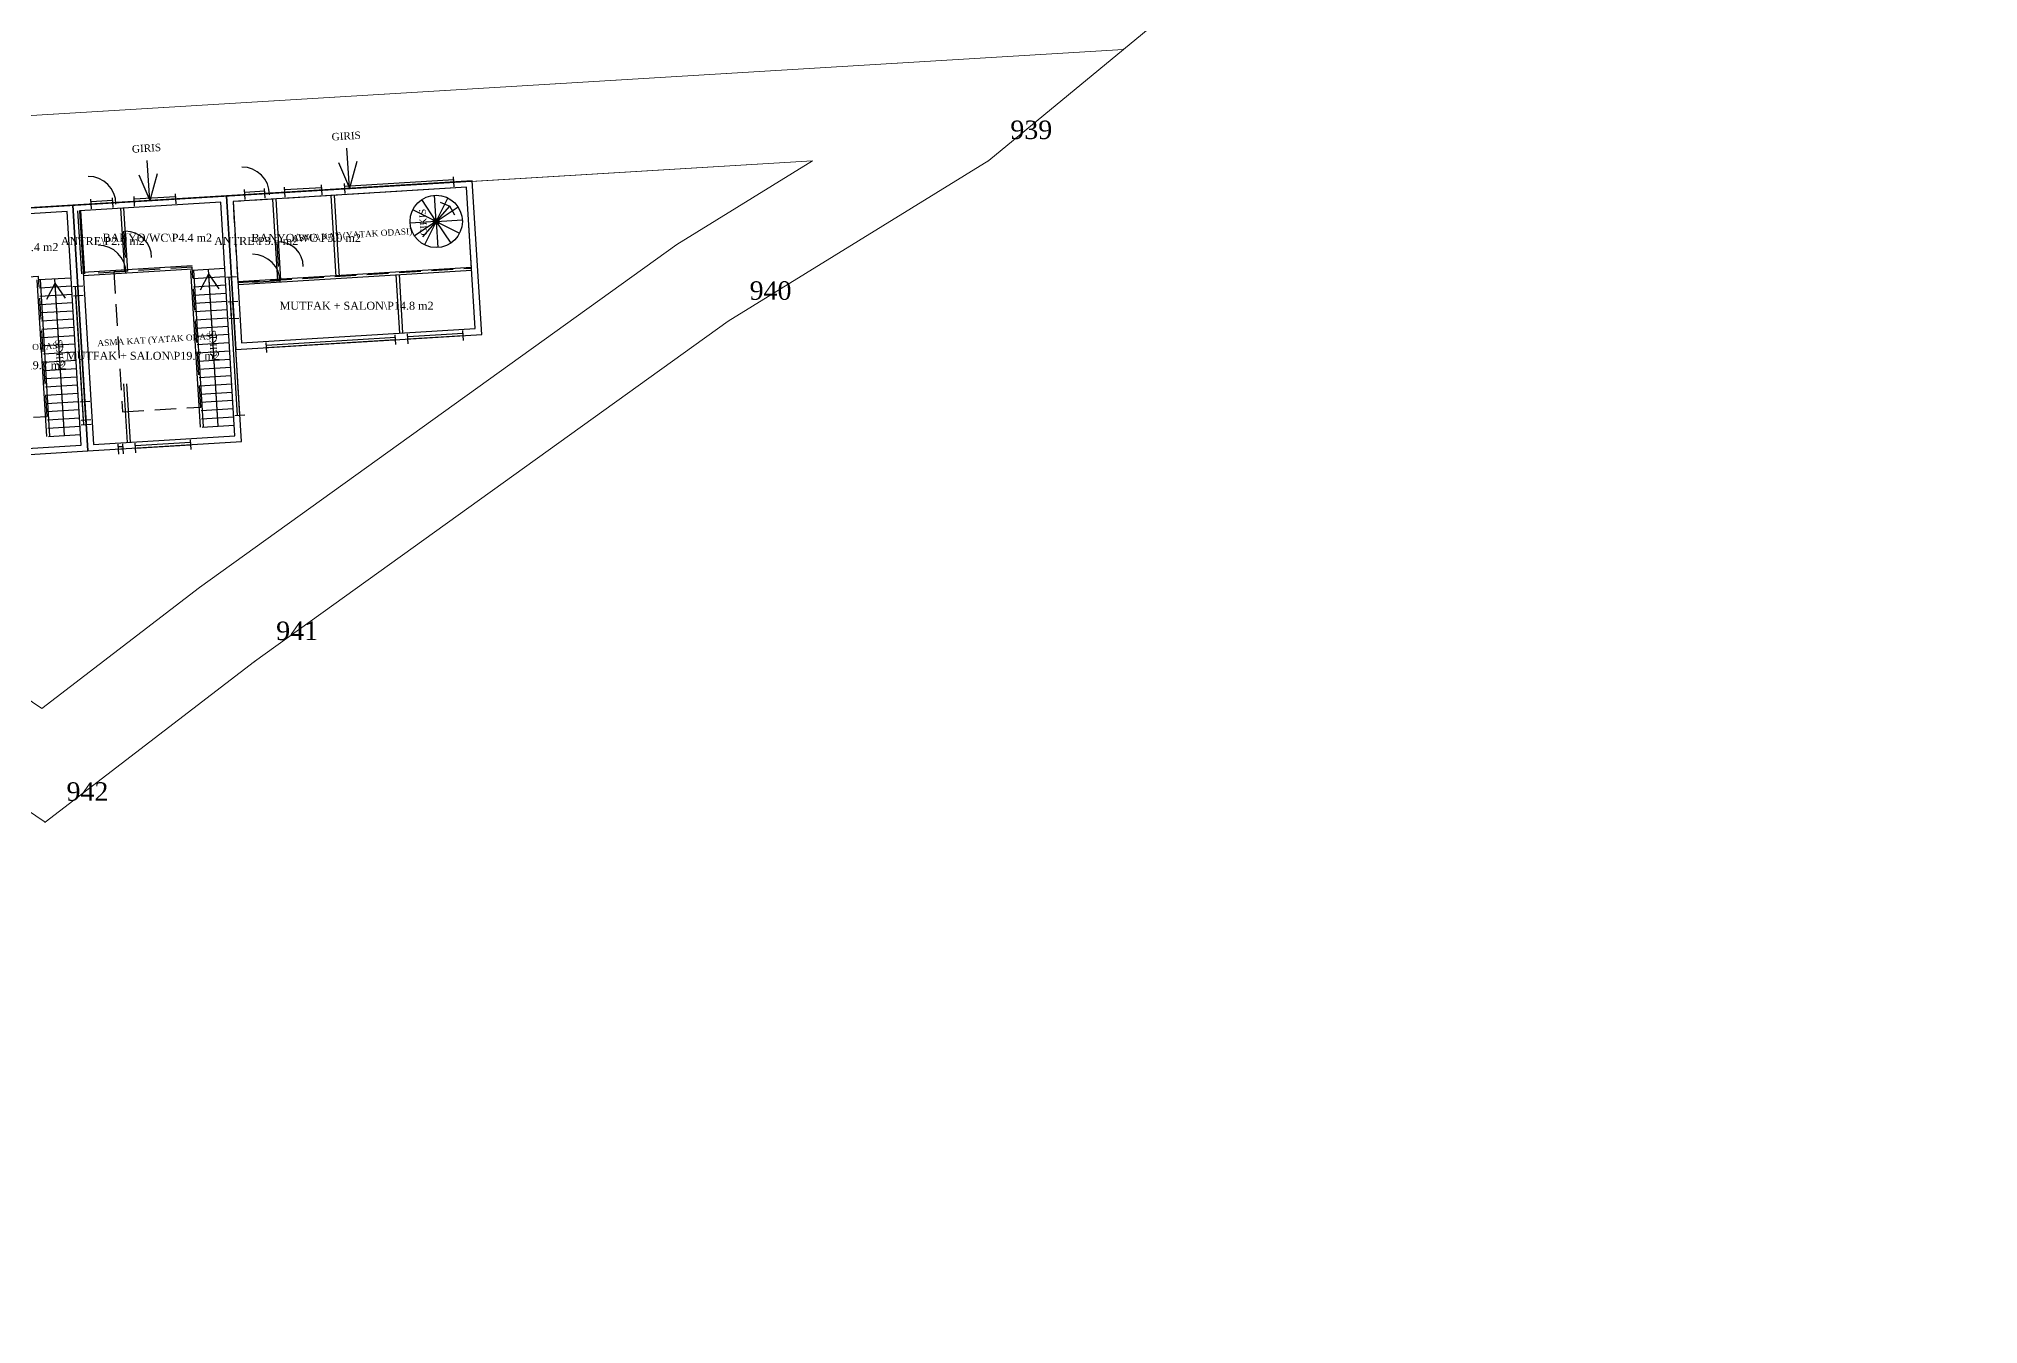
# Model space of a CAD drawing. Header units: metres. Extents: x 566397 to 566551, y 4178520 to 4178592.
# Drawn here: x 566486.1 to 566549.1, y 4178520.4 to 4178562.2 of the extents above; entities that cross this region are included whole.
import ezdxf
from ezdxf.enums import TextEntityAlignment as Align

# ---------------------------------------------------------------- set-up
doc = ezdxf.new("R2010")
doc.units = ezdxf.units.M
doc.linetypes.add('KESIKLI', pattern=[1.05, 0.7, -0.35])
doc.layers.get('0').update_dxf_attribs({"lineweight": 0})
for name, color, linetype, lineweight in [('ADA_SINIR', 5, 'Continuous', 0), ('CEKME_MESAFESI', 2, 'Continuous', 0), ('KUZEY_CEKME_117', 4, 'Continuous', 0), ('NOKTA', 7, 'Continuous', 0), ('NOKTA_NO', 8, 'Continuous', 0), ('PARSEL_BOLME', 1, 'Continuous', 0), ('PARSEL_SINIR', 3, 'Continuous', 0), ('YAPI_YAKLASMA_117', 2, 'Continuous', 0)]:
    doc.layers.add(name, color=color, linetype=linetype, lineweight=lineweight)
for name, color, linetype in [('TASLAK_ASMAKAT', 4, 'Continuous'), ('TASLAK_DUVAR', 7, 'Continuous'), ('TASLAK_GIRIS', 1, 'Continuous'), ('TASLAK_KAPI', 1, 'Continuous'), ('TASLAK_MEKAN', 2, 'Continuous'), ('TASLAK_MERDIVEN', 5, 'Continuous'), ('TASLAK_OK', 5, 'Continuous'), ('TASLAK_PENCERE', 3, 'Continuous')]:
    doc.layers.add(name, color=color, linetype=linetype)
doc.styles.get("Standard").update_dxf_attribs({"font": 'times.ttf'})

msp = doc.modelspace()

# ---------------------------------------------------------------- linework, layer by layer
for points in [[(566492.175, 4178557.06), (566487.184, 4178556.755), (566487.672, 4178548.77), (566492.662, 4178549.075), (566492.175, 4178557.06)], [(566492.175, 4178557.06), (566492.479, 4178552.069), (566500.465, 4178552.557), (566500.16, 4178557.547), (566492.175, 4178557.06)], [(566487.184, 4178556.755), (566482.193, 4178556.451), (566482.681, 4178548.465), (566487.672, 4178548.77), (566487.184, 4178556.755)]]:
    msp.add_lwpolyline(points)
at = {"layer": 'ADA_SINIR'}
msp.add_polyline3d([(566473.15, 4178586.97, 0), (566489.1, 4178587, 0), (566502.79, 4178588.14, 0), (566517.43, 4178589.36, 0), (566526.71, 4178590.24, 0), (566541.99, 4178590.72, 0), (566544.13, 4178583.49, 0), (566549.08, 4178577.42, 0), (566542.44, 4178573.64, 0), (566526.94, 4178566.45, 0), (566521.31, 4178561.81, 0), (566516.94, 4178558.2, 0), (566508.47, 4178552.98, 0), (566493.09, 4178541.93, 0), (566486.28, 4178536.71, 0), (566476.3, 4178543.48, 0)], dxfattribs=at)
at = {"layer": 'CEKME_MESAFESI'}
msp.add_polyline3d([(566486.173, 4178540.408, 0), (566477.873, 4178546.038, 0), (566463.507, 4178554.003, 0), (566453.384, 4178545.998, 0), (566444.079, 4178536.561, 0), (566436.572, 4178527.953, 0), (566438.662, 4178531.803, 0), (566437.223, 4178538.834, 0), (566432.751, 4178547.629, 0), (566428.205, 4178553.178, 0), (566511.213, 4178558.194, 0), (566506.806, 4178555.478, 0), (566491.302, 4178544.339, 0), (566486.173, 4178540.408, 0)], close=True, dxfattribs=at)
at = {"layer": 'KUZEY_CEKME_117'}
msp.add_line((566428.205, 4178553.178), (566511.213, 4178558.194), dxfattribs=at)
at = {"layer": 'NOKTA'}
for p in [(566521.31, 4178561.81), (566516.94, 4178558.2), (566508.47, 4178552.98), (566493.09, 4178541.93), (566486.28, 4178536.71)]:
    msp.add_point(p, dxfattribs=at)
at = {"layer": 'PARSEL_BOLME'}
msp.add_line((566419.7, 4178555.67), (566521.31, 4178561.81), dxfattribs=at)
at = {"layer": 'PARSEL_SINIR'}
for points in [[(566407.16, 4178568.98, 0), (566549.08, 4178577.42, 0), (566542.44, 4178573.64, 0), (566526.94, 4178566.45, 0), (566521.31, 4178561.81, 0), (566419.7, 4178555.67, 0), (566416.46, 4178559.62, 0), (566407.16, 4178568.98, 0)], [(566419.7, 4178555.67, 0), (566521.31, 4178561.81, 0), (566516.94, 4178558.2, 0), (566508.47, 4178552.98, 0), (566493.09, 4178541.93, 0), (566486.28, 4178536.71, 0), (566476.3, 4178543.48, 0), (566463.8, 4178550.41, 0), (566455.39, 4178543.76, 0), (566446.28, 4178534.52, 0), (566439.05, 4178526.23, 0), (566435.89, 4178520.41, 0), (566432.46, 4178537.17, 0), (566428.54, 4178544.88, 0), (566419.7, 4178555.67, 0)]]:
    msp.add_polyline3d(points, close=True, dxfattribs=at)
at = {"layer": 'TASLAK_ASMAKAT', "linetype": 'KESIKLI'}
for points in [[(566492.547, 4178554.246), (566500.133, 4178554.709), (566499.973, 4178557.336), (566492.387, 4178556.872)], [(566488.796, 4178550.041), (566491.342, 4178550.196), (566491.064, 4178554.738), (566488.519, 4178554.583)], [(566483.806, 4178549.736), (566486.351, 4178549.892), (566486.073, 4178554.433), (566483.528, 4178554.278)]]:
    msp.add_lwpolyline(points, close=True, dxfattribs=at)
at = {"layer": 'TASLAK_DUVAR'}
for p, q in [((566493.946, 4178554.313), (566493.784, 4178556.958)), ((566495.742, 4178554.422), (566495.581, 4178557.067)), ((566495.842, 4178554.428), (566495.681, 4178557.074)), ((566487.471, 4178554.519), (566487.346, 4178556.565)), ((566487.571, 4178554.525), (566487.446, 4178556.571)), ((566488.868, 4178554.604), (566488.743, 4178556.65)), ((566488.968, 4178554.61), (566488.843, 4178556.656)), ((566493.846, 4178554.307), (566493.684, 4178556.952)), ((566487.518, 4178554.572), (566491.061, 4178554.788)), ((566487.524, 4178554.472), (566491.067, 4178554.688)), ((566491.331, 4178549.545), (566491.02, 4178554.635)), ((566491.431, 4178549.551), (566491.12, 4178554.641)), ((566492.545, 4178554.277), (566500.131, 4178554.74)), ((566492.551, 4178554.177), (566500.137, 4178554.641)), ((566497.807, 4178552.595), (566497.692, 4178554.491)), ((566497.907, 4178552.601), (566497.791, 4178554.497)), ((566486.34, 4178549.24), (566486.03, 4178554.33)), ((566486.44, 4178549.246), (566486.129, 4178554.337)), ((566488.957, 4178549.049), (566488.841, 4178550.945)), ((566489.057, 4178549.055), (566488.941, 4178550.952))]:
    msp.add_line(p, q, dxfattribs=at)
for points in [[(566487.671, 4178548.77), (566492.662, 4178549.075), (566492.175, 4178557.06), (566487.184, 4178556.755)], [(566492.48, 4178552.069), (566500.465, 4178552.557), (566500.16, 4178557.547), (566492.175, 4178557.06)], [(566492.667, 4178552.281), (566500.253, 4178552.744), (566499.973, 4178557.336), (566492.387, 4178556.872)], [(566482.681, 4178548.465), (566487.671, 4178548.77), (566487.184, 4178556.755), (566482.193, 4178556.451)], [(566482.868, 4178548.677), (566487.46, 4178548.958), (566486.997, 4178556.543), (566482.405, 4178556.263)], [(566487.859, 4178548.982), (566492.45, 4178549.262), (566491.987, 4178556.848), (566487.396, 4178556.568)]]:
    msp.add_lwpolyline(points, close=True, dxfattribs=at)
at = {"layer": 'TASLAK_GIRIS'}
for p, q in [((566496.167, 4178557.304), (566496.088, 4178558.601)), ((566489.328, 4178557.738), (566489.68, 4178556.908)), ((566489.68, 4178556.908), (566489.6, 4178558.205)), ((566489.927, 4178557.774), (566489.68, 4178556.908)), ((566495.816, 4178558.134), (566496.167, 4178557.304)), ((566496.415, 4178558.17), (566496.167, 4178557.304))]:
    msp.add_line(p, q, dxfattribs=at)
at = {"layer": 'TASLAK_KAPI'}
for p, q in [((566492.674, 4178557.09), (566493.572, 4178557.145)), ((566487.683, 4178556.786), (566488.582, 4178556.841)), ((566488.891, 4178555.056), (566488.839, 4178555.905)), ((566493.868, 4178554.759), (566493.819, 4178555.557)), ((566488.01, 4178554.551), (566488.908, 4178554.606)), ((566493.02, 4178554.256), (566493.918, 4178554.311))]:
    msp.add_line(p, q, dxfattribs=at)
for centre, radius in [((566487.683, 4178556.786), 0.9), ((566492.674, 4178557.09), 0.9), ((566488.891, 4178555.056), 0.85), ((566488.01, 4178554.551), 0.9), ((566493.02, 4178554.256), 0.9), ((566493.868, 4178554.759), 0.8)]:
    msp.add_arc(centre, radius, 0, 90, dxfattribs=at)
at = {"layer": 'TASLAK_MERDIVEN'}
for p, q in [((566498.988, 4178556.224), (566498.937, 4178557.072)), ((566498.988, 4178556.224), (566499.368, 4178556.984)), ((566498.988, 4178556.224), (566498.228, 4178556.603)), ((566498.988, 4178556.224), (566498.519, 4178556.932)), ((566498.988, 4178556.224), (566499.697, 4178556.693)), ((566498.988, 4178556.224), (566498.14, 4178556.172)), ((566498.988, 4178556.224), (566498.28, 4178555.754)), ((566498.988, 4178556.224), (566498.609, 4178555.463)), ((566498.988, 4178556.224), (566499.837, 4178556.275)), ((566498.988, 4178556.224), (566499.04, 4178555.375)), ((566498.988, 4178556.224), (566499.458, 4178555.515)), ((566498.988, 4178556.224), (566499.749, 4178555.844)), ((566491.07, 4178554.638), (566492.118, 4178554.702)), ((566491.905, 4178549.58), (566491.594, 4178554.67)), ((566486.079, 4178554.333), (566487.128, 4178554.397)), ((566486.096, 4178554.066), (566487.144, 4178554.13)), ((566486.112, 4178553.798), (566487.16, 4178553.862)), ((566486.914, 4178549.275), (566486.604, 4178554.365)), ((566491.087, 4178554.37), (566492.135, 4178554.434)), ((566491.103, 4178554.102), (566492.151, 4178554.166)), ((566491.119, 4178553.834), (566492.168, 4178553.898)), ((566486.129, 4178553.53), (566487.177, 4178553.594)), ((566486.145, 4178553.262), (566487.193, 4178553.326)), ((566491.136, 4178553.566), (566492.184, 4178553.63)), ((566491.152, 4178553.298), (566492.2, 4178553.362)), ((566486.161, 4178552.994), (566487.209, 4178553.058)), ((566486.178, 4178552.726), (566487.226, 4178552.79)), ((566491.169, 4178553.031), (566492.217, 4178553.095)), ((566491.185, 4178552.763), (566492.233, 4178552.827)), ((566491.201, 4178552.495), (566492.249, 4178552.559)), ((566486.194, 4178552.458), (566487.242, 4178552.522)), ((566486.21, 4178552.19), (566487.258, 4178552.254)), ((566486.227, 4178551.922), (566487.275, 4178551.986)), ((566491.218, 4178552.227), (566492.266, 4178552.291)), ((566491.234, 4178551.959), (566492.282, 4178552.023)), ((566486.243, 4178551.654), (566487.291, 4178551.718)), ((566486.259, 4178551.386), (566487.307, 4178551.45)), ((566491.25, 4178551.691), (566492.298, 4178551.755)), ((566491.267, 4178551.423), (566492.315, 4178551.487)), ((566486.276, 4178551.118), (566487.324, 4178551.182)), ((566486.292, 4178550.85), (566487.34, 4178550.914)), ((566491.283, 4178551.155), (566492.331, 4178551.219)), ((566491.299, 4178550.887), (566492.347, 4178550.951)), ((566491.316, 4178550.619), (566492.364, 4178550.683)), ((566486.309, 4178550.583), (566487.357, 4178550.647)), ((566486.325, 4178550.315), (566487.373, 4178550.379)), ((566486.341, 4178550.047), (566487.389, 4178550.111)), ((566491.332, 4178550.351), (566492.38, 4178550.415)), ((566491.348, 4178550.083), (566492.396, 4178550.147)), ((566486.358, 4178549.779), (566487.406, 4178549.843)), ((566486.374, 4178549.511), (566487.422, 4178549.575)), ((566491.365, 4178549.816), (566492.413, 4178549.879)), ((566491.381, 4178549.548), (566492.429, 4178549.612)), ((566486.39, 4178549.243), (566487.438, 4178549.307))]:
    msp.add_line(p, q, dxfattribs=at)
for radius in [0.85, 0.09]:
    msp.add_circle((566498.988, 4178556.224), radius, dxfattribs=at)
at = {"layer": 'TASLAK_OK'}
for p, q in [((566498.55, 4178555.728), (566499.427, 4178556.719)), ((566499.121, 4178556.845), (566499.427, 4178556.719)), ((566499.589, 4178556.43), (566499.427, 4178556.719)), ((566491.335, 4178554.003), (566491.604, 4178554.52)), ((566491.884, 4178549.929), (566491.604, 4178554.52)), ((566491.933, 4178554.04), (566491.604, 4178554.52)), ((566486.344, 4178553.698), (566486.613, 4178554.216)), ((566486.893, 4178549.624), (566486.613, 4178554.216)), ((566486.943, 4178553.735), (566486.613, 4178554.216))]:
    msp.add_line(p, q, dxfattribs=at)
at = {"layer": 'TASLAK_PENCERE'}
for p, q in [((566496.013, 4178557.374), (566499.556, 4178557.591)), ((566499.571, 4178557.351), (566499.551, 4178557.67)), ((566488.491, 4178556.675), (566488.472, 4178556.994)), ((566489.19, 4178556.717), (566489.171, 4178557.037)), ((566489.176, 4178556.957), (566490.523, 4178557.039)), ((566489.18, 4178556.877), (566490.528, 4178556.959)), ((566490.538, 4178556.8), (566490.518, 4178557.119)), ((566492.783, 4178556.937), (566492.764, 4178557.256)), ((566492.769, 4178557.176), (566493.418, 4178557.216)), ((566492.774, 4178557.096), (566493.423, 4178557.136)), ((566493.432, 4178556.976), (566493.413, 4178557.296)), ((566494.081, 4178557.016), (566494.062, 4178557.335)), ((566494.066, 4178557.256), (566495.264, 4178557.329)), ((566494.071, 4178557.176), (566495.269, 4178557.249)), ((566495.279, 4178557.089), (566495.259, 4178557.408)), ((566496.027, 4178557.135), (566496.008, 4178557.454)), ((566496.018, 4178557.294), (566499.561, 4178557.511)), ((566487.793, 4178556.632), (566487.773, 4178556.952)), ((566487.778, 4178556.872), (566488.477, 4178556.914)), ((566487.783, 4178556.792), (566488.482, 4178556.834)), ((566487.505, 4178554.12), (566487.186, 4178554.1)), ((566487.505, 4178554.12), (566487.186, 4178554.1)), ((566487.524, 4178553.82), (566487.204, 4178553.801)), ((566487.494, 4178550.362), (566487.266, 4178554.105)), ((566487.54, 4178549.614), (566487.266, 4178554.105)), ((566487.62, 4178549.619), (566487.345, 4178554.11)), ((566487.574, 4178550.367), (566487.346, 4178554.11)), ((566487.611, 4178549.768), (566487.364, 4178553.811)), ((566492.496, 4178554.425), (566492.177, 4178554.405)), ((566492.531, 4178549.918), (566492.257, 4178554.41)), ((566492.611, 4178549.923), (566492.336, 4178554.415)), ((566487.531, 4178549.763), (566487.284, 4178553.806)), ((566492.545, 4178553.626), (566492.225, 4178553.607)), ((566492.339, 4178553.062), (566492.305, 4178553.611)), ((566492.419, 4178553.067), (566492.385, 4178553.616)), ((566492.578, 4178553.077), (566492.259, 4178553.058)), ((566498.079, 4178552.251), (566498.059, 4178552.57)), ((566498.064, 4178552.49), (566499.861, 4178552.6)), ((566499.876, 4178552.36), (566499.856, 4178552.68)), ((566493.487, 4178551.97), (566493.468, 4178552.29)), ((566493.473, 4178552.21), (566497.665, 4178552.466)), ((566493.478, 4178552.13), (566497.67, 4178552.386)), ((566497.68, 4178552.226), (566497.66, 4178552.546)), ((566498.069, 4178552.41), (566499.866, 4178552.52)), ((566487.734, 4178550.377), (566487.414, 4178550.357)), ((566487.77, 4178549.778), (566487.451, 4178549.759)), ((566487.779, 4178549.628), (566487.46, 4178549.609)), ((566492.77, 4178549.933), (566492.451, 4178549.913)), ((566488.679, 4178548.671), (566488.66, 4178548.991)), ((566488.665, 4178548.911), (566488.815, 4178548.92)), ((566488.67, 4178548.831), (566488.819, 4178548.84)), ((566488.829, 4178548.68), (566488.81, 4178549)), ((566489.228, 4178548.705), (566489.209, 4178549.024)), ((566489.214, 4178548.944), (566491.01, 4178549.054)), ((566489.219, 4178548.865), (566491.015, 4178548.974)), ((566491.025, 4178548.815), (566491.006, 4178549.134))]:
    msp.add_line(p, q, dxfattribs=at)
at = {"layer": 'YAPI_YAKLASMA_117'}
msp.add_polyline3d([(566511.213, 4178558.194, 0), (566506.806, 4178555.478, 0), (566491.302, 4178544.339, 0), (566486.173, 4178540.408, 0), (566477.873, 4178546.038, 0), (566463.507, 4178554.003, 0), (566453.384, 4178545.998, 0), (566444.079, 4178536.561, 0), (566438.903, 4178530.626, 0), (566437.358, 4178538.172, 0), (566437.249, 4178538.606, 0), (566437.102, 4178539.029, 0), (566436.917, 4178539.436, 0), (566432.997, 4178547.146, 0), (566432.727, 4178547.613, 0), (566432.408, 4178548.049, 0), (566428.205, 4178553.178, 0), (566511.213, 4178558.194, 0)], close=True, dxfattribs=at)

# ---------------------------------------------------------------- texts
at = {"layer": 'NOKTA_NO'}
for s, p in [('939', (566517.64, 4178558.9)), ('940', (566509.17, 4178553.68)), ('941', (566493.79, 4178542.63)), ('942', (566486.98, 4178537.41))]:
    msp.add_text(s, height=0.6, dxfattribs=at).set_placement(p)
at = {"layer": 'TASLAK_ASMAKAT'}
for rotation, p in [(3.49323, (566496.26, 4178555.791)), (3.49311, (566489.93, 4178552.389)), (3.49336, (566484.939, 4178552.085))]:
    msp.add_text('ASMA KAT (YATAK ODASI)', height=0.2, rotation=rotation, dxfattribs=at).set_placement(p, align=Align.MIDDLE_CENTER)
at = {"layer": 'TASLAK_GIRIS'}
for rotation, p in [(3.49323, (566496.064, 4178559)), (3.49311, (566489.576, 4178558.604))]:
    msp.add_text('GIRIS', height=0.24, rotation=rotation, dxfattribs=at).set_placement(p, align=Align.MIDDLE_CENTER)
at = {"layer": 'TASLAK_MEKAN'}
for s, p in [('ANTRE\\P2.9 m2', (566488.157, 4178555.587)), ('BANYO/WC\\P4.4 m2', (566489.929, 4178555.696)), ('ANTRE\\P3.6 m2', (566493.141, 4178555.591)), ('BANYO/WC\\P5.0 m2', (566494.763, 4178555.69)), ('BANYO/WC\\P4.4 m2', (566484.938, 4178555.391)), ('MUTFAK + SALON\\P14.8 m2', (566496.401, 4178553.486)), ('MUTFAK + SALON\\P19.7 m2', (566489.462, 4178551.86)), ('MUTFAK + SALON\\P19.7 m2', (566484.471, 4178551.555))]:
    msp.add_text(s, height=0.26, dxfattribs=at).set_placement(p, align=Align.MIDDLE_CENTER)
at = {"layer": 'TASLAK_OK'}
for rotation, p in [(93.49445, (566498.564, 4178556.198)), (93.49266, (566491.742, 4178552.259)), (93.49382, (566486.751, 4178551.954))]:
    msp.add_text('CIKIS', height=0.22, rotation=rotation, dxfattribs=at).set_placement(p, align=Align.MIDDLE_CENTER)

doc.saveas('drawing.dxf')
